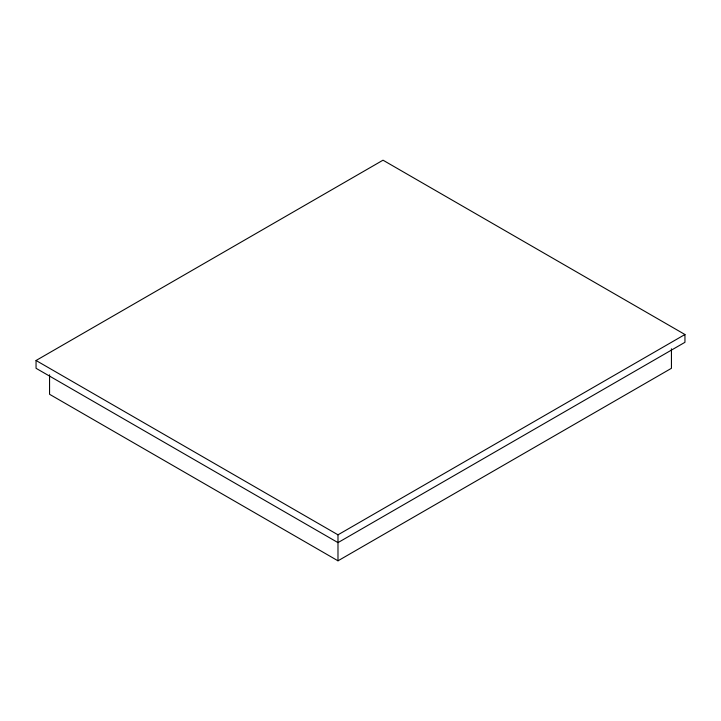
<?xml version="1.0" encoding="UTF-8"?>
<svg xmlns="http://www.w3.org/2000/svg" width="721" height="721" viewBox="0 0 721 721"><rect width="100%" height="100%" fill="white"/><g stroke="black" fill="none" stroke-linecap="round" stroke-linejoin="round"><path stroke-width="1.08" d="M36.05 360.5L383.013 160.188L684.95 334.508L684.95 342.304L337.987 542.625L36.05 368.296L36.05 360.5L337.987 534.82L684.95 334.508M49.56 374.794L49.56 394.288L337.987 560.812L671.44 368.296L671.44 348.802M337.987 534.82L337.987 560.812"/></g></svg>
